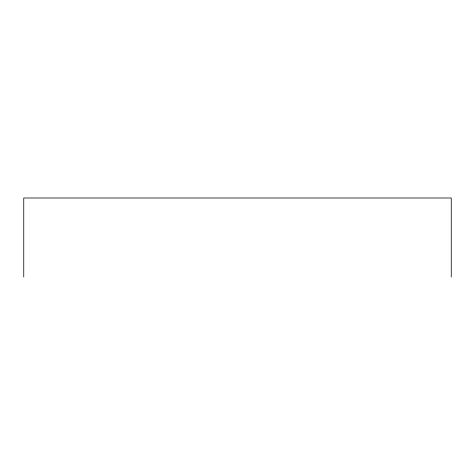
<?xml version="1.0" encoding="UTF-8"?>
<svg xmlns="http://www.w3.org/2000/svg" width="475" height="475" viewBox="0 0 475 475"><rect width="100%" height="100%" fill="white"/><g stroke="black" fill="none" stroke-linecap="round" stroke-linejoin="round"><path stroke-width="0.71" d="M451.25 277.008L451.25 197.992L23.75 197.992L23.75 277.008"/></g></svg>
